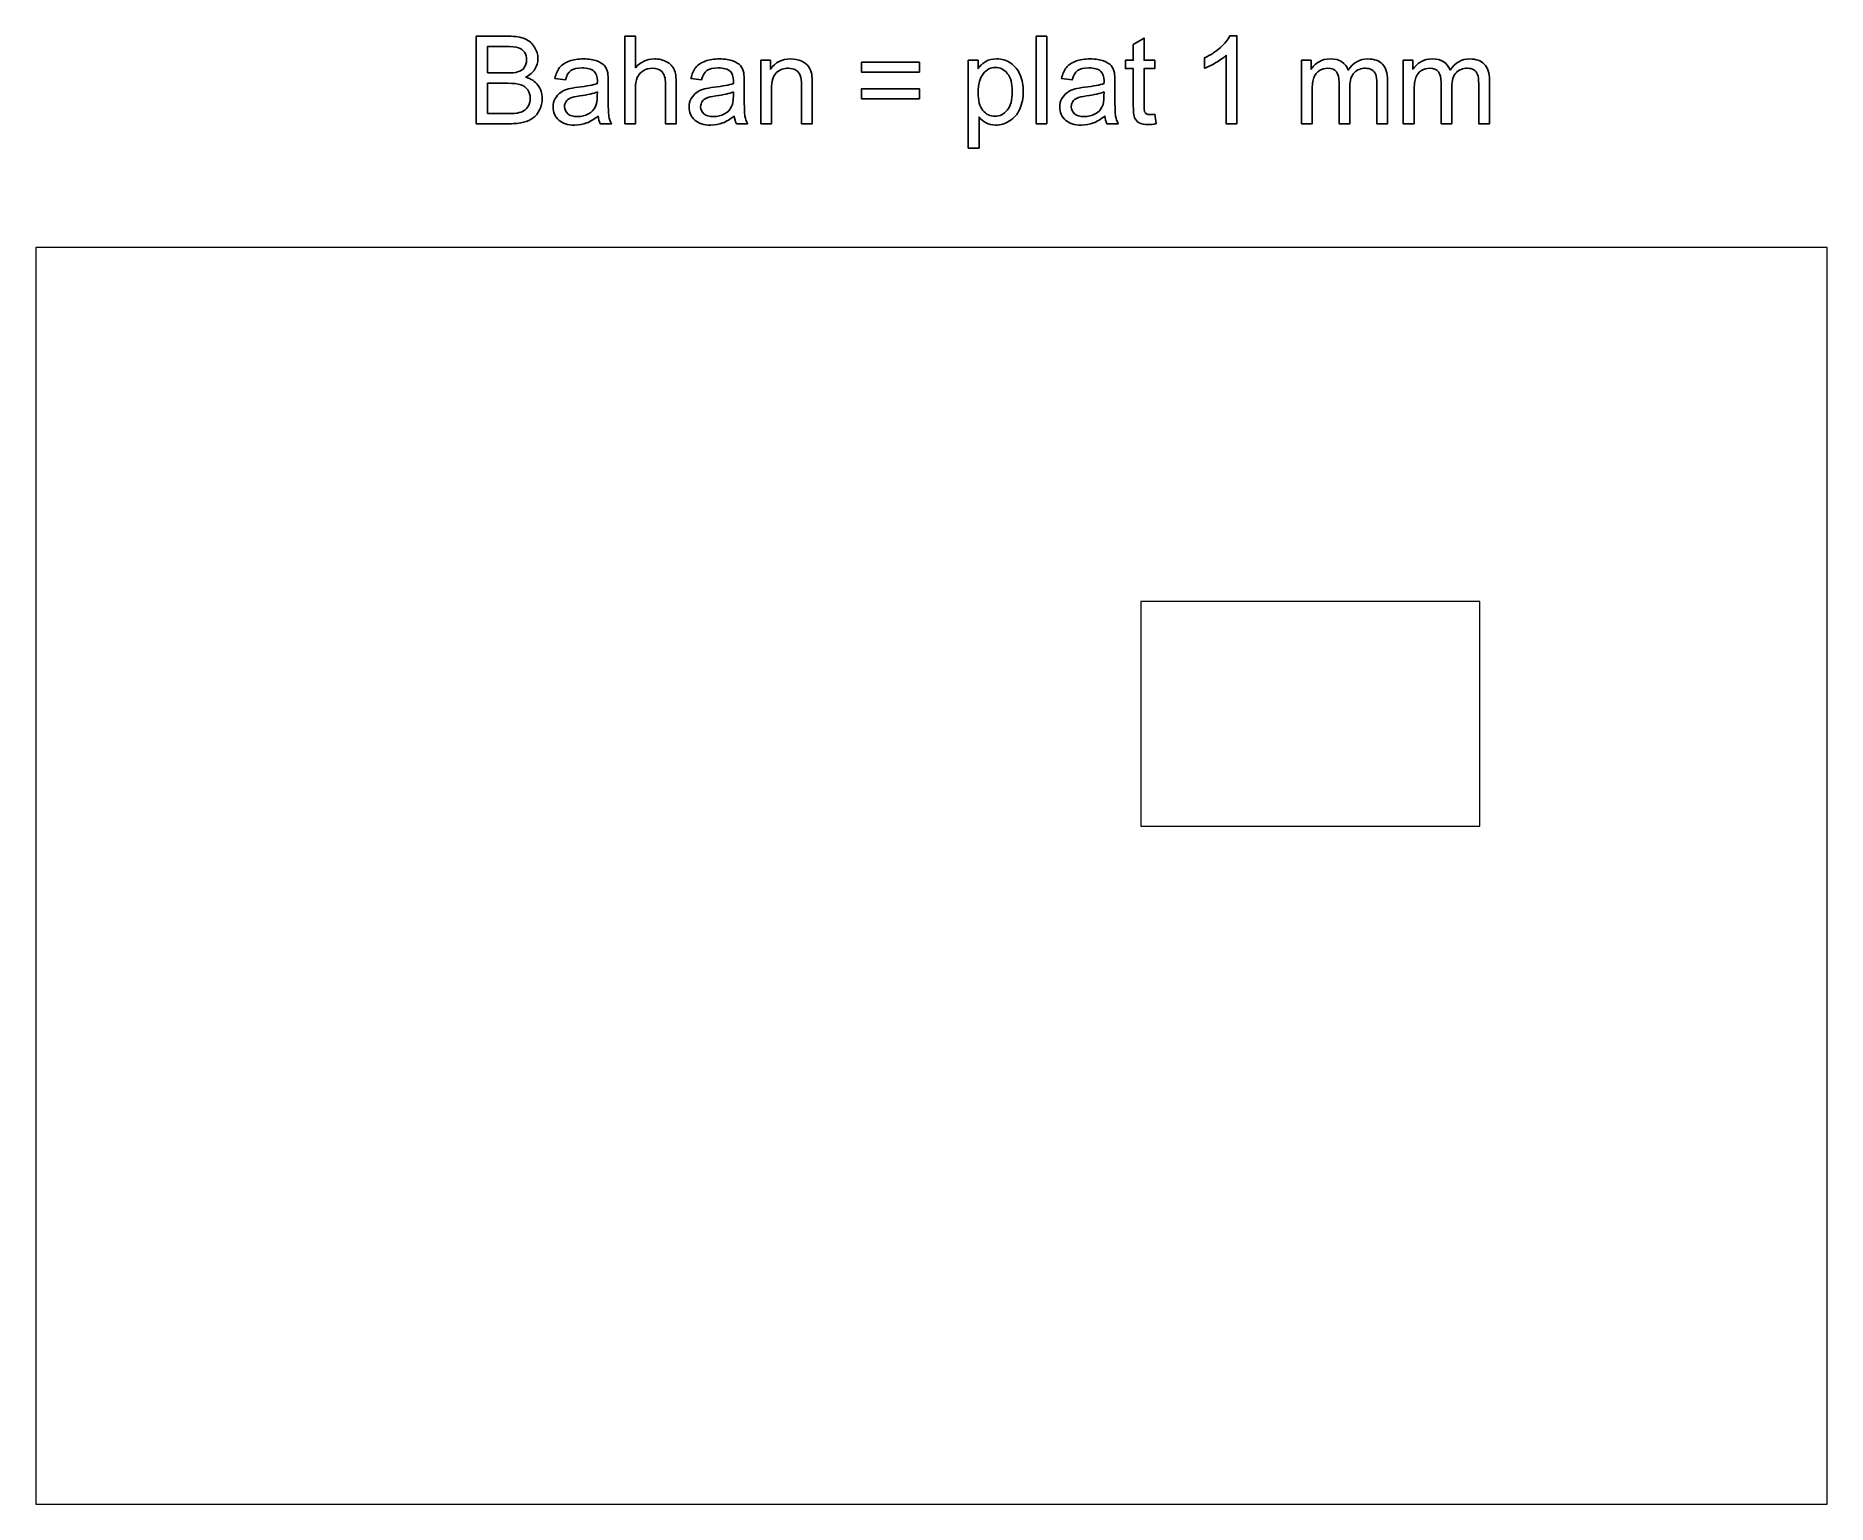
# Model space of a CAD drawing. Header units: millimetres. Extents: x -51 to 73, y -53 to 49.
import ezdxf

# ---------------------------------------------------------------- set-up
doc = ezdxf.new("R2010")
doc.units = ezdxf.units.MM
doc.header["$MEASUREMENT"] = 0
doc.layers.add('Layer 1', color=7, linetype='Continuous')

msp = doc.modelspace()

# ---------------------------------------------------------------- linework, layer by layer
at = {"layer": 'Layer 1', "color": 250, "lineweight": 20}
for points in [[(-51.4026, -52.73), (72.5974, -52.73), (72.5974, 34.27), (-51.4026, 34.27), (-51.4026, -52.73)], [(25.0974, -5.787), (48.5514, -5.787), (48.5514, 9.77), (25.0974, 9.77), (25.0974, -5.787)]]:
    msp.add_lwpolyline(points, close=True, dxfattribs=at)
at = {"layer": 'Layer 1', "color": 250}
for points, knots in [([(-20.932, 42.8405), (-20.932, 42.8405), (-20.932, 48.9027), (-20.932, 48.9027), (-20.932, 48.9027), (-20.932, 48.9027), (-18.6573, 48.9027), (-18.6573, 48.9027), (-18.6573, 48.9027), (-18.1945, 48.9027), (-17.8233, 48.842), (-17.5425, 48.7192), (-17.5425, 48.7192), (-17.2631, 48.5964), (-17.0444, 48.4074), (-16.8864, 48.1519), (-16.8864, 48.1519), (-16.7269, 47.8979), (-16.6479, 47.6312), (-16.6479, 47.3518), (-16.6479, 47.3518), (-16.6479, 47.0936), (-16.7184, 46.8495), (-16.8581, 46.6209), (-16.8581, 46.6209), (-16.9978, 46.3923), (-17.2095, 46.2074), (-17.4931, 46.0663), (-17.4931, 46.0663), (-17.1262, 45.9591), (-16.844, 45.7756), (-16.6479, 45.516), (-16.6479, 45.516), (-16.4503, 45.2577), (-16.3515, 44.9515), (-16.3515, 44.5988), (-16.3515, 44.5988), (-16.3515, 44.3137), (-16.4122, 44.0498), (-16.5322, 43.8057), (-16.5322, 43.8057), (-16.6521, 43.5616), (-16.8003, 43.3739), (-16.9767, 43.2413), (-16.9767, 43.2413), (-17.1531, 43.11), (-17.3746, 43.0098), (-17.6399, 42.9421), (-17.6399, 42.9421), (-17.9066, 42.8744), (-18.2326, 42.8405), (-18.6192, 42.8405), (-18.6192, 42.8405), (-18.6192, 42.8405), (-20.932, 42.8405), (-20.932, 42.8405)], [0, 0, 0, 0, 0.06666667, 0.06666667, 0.06666667, 0.06666667, 0.13333333, 0.13333333, 0.13333333, 0.13333333, 0.2, 0.2, 0.2, 0.2, 0.26666667, 0.26666667, 0.26666667, 0.26666667, 0.33333333, 0.33333333, 0.33333333, 0.33333333, 0.4, 0.4, 0.4, 0.4, 0.46666667, 0.46666667, 0.46666667, 0.46666667, 0.53333333, 0.53333333, 0.53333333, 0.53333333, 0.6, 0.6, 0.6, 0.6, 0.66666667, 0.66666667, 0.66666667, 0.66666667, 0.73333333, 0.73333333, 0.73333333, 0.73333333, 0.8, 0.8, 0.8, 0.8, 0.86666667, 0.86666667, 0.86666667, 0.86666667, 1, 1, 1, 1]), ([(-10.6351, 42.8405), (-10.6351, 42.8405), (-10.6351, 48.9027), (-10.6351, 48.9027), (-10.6351, 48.9027), (-10.6351, 48.9027), (-9.89, 48.9027), (-9.89, 48.9027), (-9.89, 48.9027), (-9.89, 48.9027), (-9.89, 46.7211), (-9.89, 46.7211), (-9.89, 46.7211), (-9.5443, 47.1261), (-9.1083, 47.3279), (-8.5805, 47.3279), (-8.5805, 47.3279), (-8.2574, 47.3279), (-7.9766, 47.2644), (-7.7367, 47.1359), (-7.7367, 47.1359), (-7.4982, 47.0075), (-7.3274, 46.8311), (-7.2244, 46.6054), (-7.2244, 46.6054), (-7.1214, 46.3796), (-7.0706, 46.0508), (-7.0706, 45.6218), (-7.0706, 45.6218), (-7.0706, 45.6218), (-7.0706, 42.8405), (-7.0706, 42.8405), (-7.0706, 42.8405), (-7.0706, 42.8405), (-7.8157, 42.8405), (-7.8157, 42.8405), (-7.8157, 42.8405), (-7.8157, 42.8405), (-7.8157, 45.619), (-7.8157, 45.619), (-7.8157, 45.619), (-7.8157, 45.9901), (-7.8961, 46.261), (-8.0556, 46.4304), (-8.0556, 46.4304), (-8.2164, 46.5997), (-8.4422, 46.6844), (-8.7357, 46.6844), (-8.7357, 46.6844), (-8.9545, 46.6844), (-9.1605, 46.6279), (-9.3538, 46.5136), (-9.3538, 46.5136), (-9.5471, 46.3993), (-9.684, 46.2441), (-9.7673, 46.048), (-9.7673, 46.048), (-9.8491, 45.8532), (-9.89, 45.5837), (-9.89, 45.2394), (-9.89, 45.2394), (-9.89, 45.2394), (-9.89, 42.8405), (-9.89, 42.8405), (-9.89, 42.8405), (-9.89, 42.8405), (-10.6351, 42.8405), (-10.6351, 42.8405)], [0, 0, 0, 0, 0.05555556, 0.05555556, 0.05555556, 0.05555556, 0.11111111, 0.11111111, 0.11111111, 0.11111111, 0.16666667, 0.16666667, 0.16666667, 0.16666667, 0.22222222, 0.22222222, 0.22222222, 0.22222222, 0.27777778, 0.27777778, 0.27777778, 0.27777778, 0.33333333, 0.33333333, 0.33333333, 0.33333333, 0.38888889, 0.38888889, 0.38888889, 0.38888889, 0.44444444, 0.44444444, 0.44444444, 0.44444444, 0.5, 0.5, 0.5, 0.5, 0.55555556, 0.55555556, 0.55555556, 0.55555556, 0.61111111, 0.61111111, 0.61111111, 0.61111111, 0.66666667, 0.66666667, 0.66666667, 0.66666667, 0.72222222, 0.72222222, 0.72222222, 0.72222222, 0.77777778, 0.77777778, 0.77777778, 0.77777778, 0.83333333, 0.83333333, 0.83333333, 0.83333333, 0.88888889, 0.88888889, 0.88888889, 0.88888889, 1, 1, 1, 1]), ([(17.8328, 42.8405), (17.8328, 42.8405), (17.8328, 48.9027), (17.8328, 48.9027), (17.8328, 48.9027), (17.8328, 48.9027), (18.5778, 48.9027), (18.5778, 48.9027), (18.5778, 48.9027), (18.5778, 48.9027), (18.5778, 42.8405), (18.5778, 42.8405), (18.5778, 42.8405), (18.5778, 42.8405), (17.8328, 42.8405), (17.8328, 42.8405)], [0, 0, 0, 0, 0.2, 0.2, 0.2, 0.2, 0.4, 0.4, 0.4, 0.4, 0.6, 0.6, 0.6, 0.6, 1, 1, 1, 1]), ([(26.0567, 43.5051), (26.0567, 43.5051), (26.1583, 42.8476), (26.1583, 42.8476), (26.1583, 42.8476), (25.9495, 42.8038), (25.7618, 42.7812), (25.5981, 42.7812), (25.5981, 42.7812), (25.3286, 42.7812), (25.1198, 42.8236), (24.9702, 42.9096), (24.9702, 42.9096), (24.822, 42.9957), (24.7176, 43.1072), (24.6569, 43.2469), (24.6569, 43.2469), (24.5962, 43.3866), (24.5666, 43.6801), (24.5666, 44.1274), (24.5666, 44.1274), (24.5666, 44.1274), (24.5666, 46.659), (24.5666, 46.659), (24.5666, 46.659), (24.5666, 46.659), (24.0163, 46.659), (24.0163, 46.659), (24.0163, 46.659), (24.0163, 46.659), (24.0163, 47.2347), (24.0163, 47.2347), (24.0163, 47.2347), (24.0163, 47.2347), (24.5666, 47.2347), (24.5666, 47.2347), (24.5666, 47.2347), (24.5666, 47.2347), (24.5666, 48.3213), (24.5666, 48.3213), (24.5666, 48.3213), (24.5666, 48.3213), (25.3117, 48.7686), (25.3117, 48.7686), (25.3117, 48.7686), (25.3117, 48.7686), (25.3117, 47.2347), (25.3117, 47.2347), (25.3117, 47.2347), (25.3117, 47.2347), (26.0567, 47.2347), (26.0567, 47.2347), (26.0567, 47.2347), (26.0567, 47.2347), (26.0567, 46.659), (26.0567, 46.659), (26.0567, 46.659), (26.0567, 46.659), (25.3117, 46.659), (25.3117, 46.659), (25.3117, 46.659), (25.3117, 46.659), (25.3117, 44.0851), (25.3117, 44.0851), (25.3117, 44.0851), (25.3117, 43.872), (25.3244, 43.7351), (25.3512, 43.6745), (25.3512, 43.6745), (25.3766, 43.6138), (25.4189, 43.5658), (25.4782, 43.5291), (25.4782, 43.5291), (25.5375, 43.4938), (25.6221, 43.4755), (25.7322, 43.4755), (25.7322, 43.4755), (25.814, 43.4755), (25.9227, 43.4854), (26.0567, 43.5051)], [0, 0, 0, 0, 0.04761905, 0.04761905, 0.04761905, 0.04761905, 0.0952381, 0.0952381, 0.0952381, 0.0952381, 0.14285714, 0.14285714, 0.14285714, 0.14285714, 0.19047619, 0.19047619, 0.19047619, 0.19047619, 0.23809524, 0.23809524, 0.23809524, 0.23809524, 0.28571429, 0.28571429, 0.28571429, 0.28571429, 0.33333333, 0.33333333, 0.33333333, 0.33333333, 0.38095238, 0.38095238, 0.38095238, 0.38095238, 0.42857143, 0.42857143, 0.42857143, 0.42857143, 0.47619048, 0.47619048, 0.47619048, 0.47619048, 0.52380952, 0.52380952, 0.52380952, 0.52380952, 0.57142857, 0.57142857, 0.57142857, 0.57142857, 0.61904762, 0.61904762, 0.61904762, 0.61904762, 0.66666667, 0.66666667, 0.66666667, 0.66666667, 0.71428571, 0.71428571, 0.71428571, 0.71428571, 0.76190476, 0.76190476, 0.76190476, 0.76190476, 0.80952381, 0.80952381, 0.80952381, 0.80952381, 0.85714286, 0.85714286, 0.85714286, 0.85714286, 0.9047619, 0.9047619, 0.9047619, 0.9047619, 1, 1, 1, 1]), ([(31.735, 42.8405), (31.735, 42.8405), (30.9899, 42.8405), (30.9899, 42.8405), (30.9899, 42.8405), (30.9899, 42.8405), (30.9899, 47.5847), (30.9899, 47.5847), (30.9899, 47.5847), (30.8107, 47.4125), (30.5751, 47.2418), (30.2844, 47.071), (30.2844, 47.071), (29.9937, 46.9003), (29.7312, 46.7719), (29.4998, 46.6872), (29.4998, 46.6872), (29.4998, 46.6872), (29.4998, 47.4069), (29.4998, 47.4069), (29.4998, 47.4069), (29.9161, 47.6016), (30.2802, 47.8387), (30.592, 48.1181), (30.592, 48.1181), (30.9039, 48.3961), (31.1254, 48.6656), (31.2552, 48.9281), (31.2552, 48.9281), (31.2552, 48.9281), (31.735, 48.9281), (31.735, 48.9281), (31.735, 48.9281), (31.735, 48.9281), (31.735, 42.8405), (31.735, 42.8405)], [0, 0, 0, 0, 0.1, 0.1, 0.1, 0.1, 0.2, 0.2, 0.2, 0.2, 0.3, 0.3, 0.3, 0.3, 0.4, 0.4, 0.4, 0.4, 0.5, 0.5, 0.5, 0.5, 0.6, 0.6, 0.6, 0.6, 0.7, 0.7, 0.7, 0.7, 0.8, 0.8, 0.8, 0.8, 1, 1, 1, 1]), ([(-20.1277, 46.3542), (-20.1277, 46.3542), (-18.8168, 46.3542), (-18.8168, 46.3542), (-18.8168, 46.3542), (-18.4612, 46.3542), (-18.2058, 46.3782), (-18.0519, 46.4247), (-18.0519, 46.4247), (-17.8473, 46.4854), (-17.6935, 46.587), (-17.5905, 46.7281), (-17.5905, 46.7281), (-17.4875, 46.8692), (-17.4353, 47.0456), (-17.4353, 47.2587), (-17.4353, 47.2587), (-17.4353, 47.4605), (-17.4833, 47.6383), (-17.5806, 47.7907), (-17.5806, 47.7907), (-17.6766, 47.9445), (-17.8149, 48.0503), (-17.9941, 48.1068), (-17.9941, 48.1068), (-18.1733, 48.1632), (-18.4809, 48.1915), (-18.9155, 48.1915), (-18.9155, 48.1915), (-18.9155, 48.1915), (-20.1277, 48.1915), (-20.1277, 48.1915), (-20.1277, 48.1915), (-20.1277, 48.1915), (-20.1277, 46.3542), (-20.1277, 46.3542)], [0, 0, 0, 0, 0.1, 0.1, 0.1, 0.1, 0.2, 0.2, 0.2, 0.2, 0.3, 0.3, 0.3, 0.3, 0.4, 0.4, 0.4, 0.4, 0.5, 0.5, 0.5, 0.5, 0.6, 0.6, 0.6, 0.6, 0.7, 0.7, 0.7, 0.7, 0.8, 0.8, 0.8, 0.8, 1, 1, 1, 1]), ([(-12.4738, 43.3908), (-12.7504, 43.1552), (-13.0171, 42.9901), (-13.2725, 42.8927), (-13.2725, 42.8927), (-13.5279, 42.7953), (-13.8016, 42.7474), (-14.0952, 42.7474), (-14.0952, 42.7474), (-14.5778, 42.7474), (-14.9489, 42.8645), (-15.2085, 43.1001), (-15.2085, 43.1001), (-15.4682, 43.3344), (-15.598, 43.635), (-15.598, 44.0004), (-15.598, 44.0004), (-15.598, 44.2149), (-15.5486, 44.4111), (-15.4512, 44.5889), (-15.4512, 44.5889), (-15.3525, 44.7667), (-15.2241, 44.9078), (-15.066, 45.015), (-15.066, 45.015), (-14.9066, 45.1223), (-14.7288, 45.2041), (-14.5298, 45.2592), (-14.5298, 45.2592), (-14.383, 45.2973), (-14.1615, 45.3339), (-13.8666, 45.3706), (-13.8666, 45.3706), (-13.2654, 45.4412), (-12.8209, 45.5273), (-12.5373, 45.626), (-12.5373, 45.626), (-12.5345, 45.7276), (-12.5331, 45.7926), (-12.5331, 45.8194), (-12.5331, 45.8194), (-12.5331, 46.1213), (-12.6036, 46.3344), (-12.7447, 46.4586), (-12.7447, 46.4586), (-12.9352, 46.6265), (-13.2189, 46.7098), (-13.5942, 46.7098), (-13.5942, 46.7098), (-13.9456, 46.7098), (-14.2052, 46.6477), (-14.3717, 46.5249), (-14.3717, 46.5249), (-14.5397, 46.4022), (-14.6624, 46.1848), (-14.7429, 45.8716), (-14.7429, 45.8716), (-14.7429, 45.8716), (-15.471, 45.9732), (-15.471, 45.9732), (-15.471, 45.9732), (-15.4047, 46.285), (-15.296, 46.5376), (-15.1436, 46.7295), (-15.1436, 46.7295), (-14.9912, 46.9214), (-14.7711, 47.0682), (-14.4832, 47.1726), (-14.4832, 47.1726), (-14.1968, 47.2756), (-13.8623, 47.3279), (-13.4841, 47.3279), (-13.4841, 47.3279), (-13.1088, 47.3279), (-12.8026, 47.2841), (-12.5669, 47.1952), (-12.5669, 47.1952), (-12.3327, 47.1063), (-12.1591, 46.9962), (-12.049, 46.8622), (-12.049, 46.8622), (-11.939, 46.7281), (-11.8614, 46.5588), (-11.8162, 46.3542), (-11.8162, 46.3542), (-11.7922, 46.2272), (-11.7795, 45.9986), (-11.7795, 45.6698), (-11.7795, 45.6698), (-11.7795, 45.6698), (-11.7795, 44.682), (-11.7795, 44.682), (-11.7795, 44.682), (-11.7795, 43.992), (-11.764, 43.5559), (-11.733, 43.3711), (-11.733, 43.3711), (-11.7033, 43.1862), (-11.6412, 43.0098), (-11.5509, 42.8405), (-11.5509, 42.8405), (-11.5509, 42.8405), (-12.3299, 42.8405), (-12.3299, 42.8405), (-12.3299, 42.8405), (-12.4046, 42.9971), (-12.4526, 43.1806), (-12.4738, 43.3908)], [0, 0, 0, 0, 0.03571429, 0.03571429, 0.03571429, 0.03571429, 0.07142857, 0.07142857, 0.07142857, 0.07142857, 0.10714286, 0.10714286, 0.10714286, 0.10714286, 0.14285714, 0.14285714, 0.14285714, 0.14285714, 0.17857143, 0.17857143, 0.17857143, 0.17857143, 0.21428571, 0.21428571, 0.21428571, 0.21428571, 0.25, 0.25, 0.25, 0.25, 0.28571429, 0.28571429, 0.28571429, 0.28571429, 0.32142857, 0.32142857, 0.32142857, 0.32142857, 0.35714286, 0.35714286, 0.35714286, 0.35714286, 0.39285714, 0.39285714, 0.39285714, 0.39285714, 0.42857143, 0.42857143, 0.42857143, 0.42857143, 0.46428571, 0.46428571, 0.46428571, 0.46428571, 0.5, 0.5, 0.5, 0.5, 0.53571429, 0.53571429, 0.53571429, 0.53571429, 0.57142857, 0.57142857, 0.57142857, 0.57142857, 0.60714286, 0.60714286, 0.60714286, 0.60714286, 0.64285714, 0.64285714, 0.64285714, 0.64285714, 0.67857143, 0.67857143, 0.67857143, 0.67857143, 0.71428571, 0.71428571, 0.71428571, 0.71428571, 0.75, 0.75, 0.75, 0.75, 0.78571429, 0.78571429, 0.78571429, 0.78571429, 0.82142857, 0.82142857, 0.82142857, 0.82142857, 0.85714286, 0.85714286, 0.85714286, 0.85714286, 0.89285714, 0.89285714, 0.89285714, 0.89285714, 0.92857143, 0.92857143, 0.92857143, 0.92857143, 1, 1, 1, 1]), ([(-3.056, 43.3908), (-3.3326, 43.1552), (-3.5993, 42.9901), (-3.8547, 42.8927), (-3.8547, 42.8927), (-4.1101, 42.7953), (-4.3838, 42.7474), (-4.6774, 42.7474), (-4.6774, 42.7474), (-5.16, 42.7474), (-5.5311, 42.8645), (-5.7907, 43.1001), (-5.7907, 43.1001), (-6.0504, 43.3344), (-6.1802, 43.635), (-6.1802, 44.0004), (-6.1802, 44.0004), (-6.1802, 44.2149), (-6.1308, 44.4111), (-6.0334, 44.5889), (-6.0334, 44.5889), (-5.9347, 44.7667), (-5.8063, 44.9078), (-5.6482, 45.015), (-5.6482, 45.015), (-5.4888, 45.1223), (-5.311, 45.2041), (-5.112, 45.2592), (-5.112, 45.2592), (-4.9652, 45.2973), (-4.7437, 45.3339), (-4.4488, 45.3706), (-4.4488, 45.3706), (-3.8476, 45.4412), (-3.4031, 45.5273), (-3.1195, 45.626), (-3.1195, 45.626), (-3.1167, 45.7276), (-3.1153, 45.7926), (-3.1153, 45.8194), (-3.1153, 45.8194), (-3.1153, 46.1213), (-3.1858, 46.3344), (-3.3269, 46.4586), (-3.3269, 46.4586), (-3.5174, 46.6265), (-3.8011, 46.7098), (-4.1764, 46.7098), (-4.1764, 46.7098), (-4.5278, 46.7098), (-4.7874, 46.6477), (-4.9539, 46.5249), (-4.9539, 46.5249), (-5.1219, 46.4022), (-5.2446, 46.1848), (-5.3251, 45.8716), (-5.3251, 45.8716), (-5.3251, 45.8716), (-6.0532, 45.9732), (-6.0532, 45.9732), (-6.0532, 45.9732), (-5.9869, 46.285), (-5.8782, 46.5376), (-5.7258, 46.7295), (-5.7258, 46.7295), (-5.5734, 46.9214), (-5.3533, 47.0682), (-5.0654, 47.1726), (-5.0654, 47.1726), (-4.779, 47.2756), (-4.4445, 47.3279), (-4.0663, 47.3279), (-4.0663, 47.3279), (-3.691, 47.3279), (-3.3848, 47.2841), (-3.1491, 47.1952), (-3.1491, 47.1952), (-2.9149, 47.1063), (-2.7413, 46.9962), (-2.6312, 46.8622), (-2.6312, 46.8622), (-2.5212, 46.7281), (-2.4436, 46.5588), (-2.3984, 46.3542), (-2.3984, 46.3542), (-2.3744, 46.2272), (-2.3617, 45.9986), (-2.3617, 45.6698), (-2.3617, 45.6698), (-2.3617, 45.6698), (-2.3617, 44.682), (-2.3617, 44.682), (-2.3617, 44.682), (-2.3617, 43.992), (-2.3462, 43.5559), (-2.3152, 43.3711), (-2.3152, 43.3711), (-2.2855, 43.1862), (-2.2234, 43.0098), (-2.1331, 42.8405), (-2.1331, 42.8405), (-2.1331, 42.8405), (-2.9121, 42.8405), (-2.9121, 42.8405), (-2.9121, 42.8405), (-2.9868, 42.9971), (-3.0348, 43.1806), (-3.056, 43.3908)], [0, 0, 0, 0, 0.03571429, 0.03571429, 0.03571429, 0.03571429, 0.07142857, 0.07142857, 0.07142857, 0.07142857, 0.10714286, 0.10714286, 0.10714286, 0.10714286, 0.14285714, 0.14285714, 0.14285714, 0.14285714, 0.17857143, 0.17857143, 0.17857143, 0.17857143, 0.21428571, 0.21428571, 0.21428571, 0.21428571, 0.25, 0.25, 0.25, 0.25, 0.28571429, 0.28571429, 0.28571429, 0.28571429, 0.32142857, 0.32142857, 0.32142857, 0.32142857, 0.35714286, 0.35714286, 0.35714286, 0.35714286, 0.39285714, 0.39285714, 0.39285714, 0.39285714, 0.42857143, 0.42857143, 0.42857143, 0.42857143, 0.46428571, 0.46428571, 0.46428571, 0.46428571, 0.5, 0.5, 0.5, 0.5, 0.53571429, 0.53571429, 0.53571429, 0.53571429, 0.57142857, 0.57142857, 0.57142857, 0.57142857, 0.60714286, 0.60714286, 0.60714286, 0.60714286, 0.64285714, 0.64285714, 0.64285714, 0.64285714, 0.67857143, 0.67857143, 0.67857143, 0.67857143, 0.71428571, 0.71428571, 0.71428571, 0.71428571, 0.75, 0.75, 0.75, 0.75, 0.78571429, 0.78571429, 0.78571429, 0.78571429, 0.82142857, 0.82142857, 0.82142857, 0.82142857, 0.85714286, 0.85714286, 0.85714286, 0.85714286, 0.89285714, 0.89285714, 0.89285714, 0.89285714, 0.92857143, 0.92857143, 0.92857143, 0.92857143, 1, 1, 1, 1]), ([(-1.2173, 42.8405), (-1.2173, 42.8405), (-1.2173, 47.2347), (-1.2173, 47.2347), (-1.2173, 47.2347), (-1.2173, 47.2347), (-0.5484, 47.2347), (-0.5484, 47.2347), (-0.5484, 47.2347), (-0.5484, 47.2347), (-0.5484, 46.611), (-0.5484, 46.611), (-0.5484, 46.611), (-0.2267, 47.0894), (0.239, 47.3279), (0.8472, 47.3279), (0.8472, 47.3279), (1.1125, 47.3279), (1.3552, 47.2799), (1.5767, 47.1853), (1.5767, 47.1853), (1.7983, 47.0908), (1.9648, 46.9652), (2.0748, 46.8114), (2.0748, 46.8114), (2.1849, 46.6576), (2.2625, 46.4741), (2.3063, 46.2625), (2.3063, 46.2625), (2.3331, 46.1242), (2.3472, 45.8829), (2.3472, 45.5386), (2.3472, 45.5386), (2.3472, 45.5386), (2.3472, 42.8405), (2.3472, 42.8405), (2.3472, 42.8405), (2.3472, 42.8405), (1.6021, 42.8405), (1.6021, 42.8405), (1.6021, 42.8405), (1.6021, 42.8405), (1.6021, 45.5103), (1.6021, 45.5103), (1.6021, 45.5103), (1.6021, 45.8137), (1.5739, 46.0409), (1.516, 46.1905), (1.516, 46.1905), (1.4582, 46.3401), (1.3552, 46.46), (1.2084, 46.5503), (1.2084, 46.5503), (1.0617, 46.6392), (0.8881, 46.6844), (0.6905, 46.6844), (0.6905, 46.6844), (0.3744, 46.6844), (0.1021, 46.5842), (-0.1279, 46.3824), (-0.1279, 46.3824), (-0.3579, 46.182), (-0.4722, 45.7996), (-0.4722, 45.238), (-0.4722, 45.238), (-0.4722, 45.238), (-0.4722, 42.8405), (-0.4722, 42.8405), (-0.4722, 42.8405), (-0.4722, 42.8405), (-1.2173, 42.8405), (-1.2173, 42.8405)], [0, 0, 0, 0, 0.05263158, 0.05263158, 0.05263158, 0.05263158, 0.10526316, 0.10526316, 0.10526316, 0.10526316, 0.15789474, 0.15789474, 0.15789474, 0.15789474, 0.21052632, 0.21052632, 0.21052632, 0.21052632, 0.26315789, 0.26315789, 0.26315789, 0.26315789, 0.31578947, 0.31578947, 0.31578947, 0.31578947, 0.36842105, 0.36842105, 0.36842105, 0.36842105, 0.42105263, 0.42105263, 0.42105263, 0.42105263, 0.47368421, 0.47368421, 0.47368421, 0.47368421, 0.52631579, 0.52631579, 0.52631579, 0.52631579, 0.57894737, 0.57894737, 0.57894737, 0.57894737, 0.63157895, 0.63157895, 0.63157895, 0.63157895, 0.68421053, 0.68421053, 0.68421053, 0.68421053, 0.73684211, 0.73684211, 0.73684211, 0.73684211, 0.78947368, 0.78947368, 0.78947368, 0.78947368, 0.84210526, 0.84210526, 0.84210526, 0.84210526, 0.89473684, 0.89473684, 0.89473684, 0.89473684, 1, 1, 1, 1]), ([(13.1408, 41.1556), (13.1408, 41.1556), (13.1408, 47.2347), (13.1408, 47.2347), (13.1408, 47.2347), (13.1408, 47.2347), (13.8181, 47.2347), (13.8181, 47.2347), (13.8181, 47.2347), (13.8181, 47.2347), (13.8181, 46.6576), (13.8181, 46.6576), (13.8181, 46.6576), (13.9776, 46.8805), (14.1582, 47.0484), (14.36, 47.1599), (14.36, 47.1599), (14.5604, 47.2714), (14.8045, 47.3279), (15.091, 47.3279), (15.091, 47.3279), (15.4663, 47.3279), (15.7965, 47.2319), (16.083, 47.0386), (16.083, 47.0386), (16.3694, 46.8467), (16.5853, 46.5743), (16.7321, 46.2244), (16.7321, 46.2244), (16.8774, 45.873), (16.9508, 45.4892), (16.9508, 45.0701), (16.9508, 45.0701), (16.9508, 44.6227), (16.8704, 44.2192), (16.7095, 43.8593), (16.7095, 43.8593), (16.5486, 43.5009), (16.3144, 43.2257), (16.0068, 43.0338), (16.0068, 43.0338), (15.7006, 42.8433), (15.3774, 42.7474), (15.0388, 42.7474), (15.0388, 42.7474), (14.7904, 42.7474), (14.5674, 42.7996), (14.3713, 42.904), (14.3713, 42.904), (14.1737, 43.0084), (14.0129, 43.1397), (13.8859, 43.2991), (13.8859, 43.2991), (13.8859, 43.2991), (13.8859, 41.1556), (13.8859, 41.1556), (13.8859, 41.1556), (13.8859, 41.1556), (13.1408, 41.1556), (13.1408, 41.1556)], [0, 0, 0, 0, 0.0625, 0.0625, 0.0625, 0.0625, 0.125, 0.125, 0.125, 0.125, 0.1875, 0.1875, 0.1875, 0.1875, 0.25, 0.25, 0.25, 0.25, 0.3125, 0.3125, 0.3125, 0.3125, 0.375, 0.375, 0.375, 0.375, 0.4375, 0.4375, 0.4375, 0.4375, 0.5, 0.5, 0.5, 0.5, 0.5625, 0.5625, 0.5625, 0.5625, 0.625, 0.625, 0.625, 0.625, 0.6875, 0.6875, 0.6875, 0.6875, 0.75, 0.75, 0.75, 0.75, 0.8125, 0.8125, 0.8125, 0.8125, 0.875, 0.875, 0.875, 0.875, 1, 1, 1, 1]), ([(22.6009, 43.3908), (22.3243, 43.1552), (22.0576, 42.9901), (21.8022, 42.8927), (21.8022, 42.8927), (21.5468, 42.7953), (21.2731, 42.7474), (20.9795, 42.7474), (20.9795, 42.7474), (20.4969, 42.7474), (20.1258, 42.8645), (19.8662, 43.1001), (19.8662, 43.1001), (19.6065, 43.3344), (19.4767, 43.635), (19.4767, 44.0004), (19.4767, 44.0004), (19.4767, 44.2149), (19.5261, 44.4111), (19.6235, 44.5889), (19.6235, 44.5889), (19.7222, 44.7667), (19.8506, 44.9078), (20.0087, 45.015), (20.0087, 45.015), (20.1681, 45.1223), (20.3459, 45.2041), (20.5449, 45.2592), (20.5449, 45.2592), (20.6917, 45.2973), (20.9132, 45.3339), (21.2081, 45.3706), (21.2081, 45.3706), (21.8093, 45.4412), (22.2538, 45.5273), (22.5374, 45.626), (22.5374, 45.626), (22.5402, 45.7276), (22.5416, 45.7926), (22.5416, 45.8194), (22.5416, 45.8194), (22.5416, 46.1213), (22.4711, 46.3344), (22.33, 46.4586), (22.33, 46.4586), (22.1395, 46.6265), (21.8558, 46.7098), (21.4805, 46.7098), (21.4805, 46.7098), (21.1291, 46.7098), (20.8695, 46.6477), (20.703, 46.5249), (20.703, 46.5249), (20.535, 46.4022), (20.4123, 46.1848), (20.3318, 45.8716), (20.3318, 45.8716), (20.3318, 45.8716), (19.6037, 45.9732), (19.6037, 45.9732), (19.6037, 45.9732), (19.67, 46.285), (19.7787, 46.5376), (19.9311, 46.7295), (19.9311, 46.7295), (20.0835, 46.9214), (20.3036, 47.0682), (20.5915, 47.1726), (20.5915, 47.1726), (20.8779, 47.2756), (21.2124, 47.3279), (21.5906, 47.3279), (21.5906, 47.3279), (21.9659, 47.3279), (22.2721, 47.2841), (22.5078, 47.1952), (22.5078, 47.1952), (22.742, 47.1063), (22.9156, 46.9962), (23.0257, 46.8622), (23.0257, 46.8622), (23.1357, 46.7281), (23.2133, 46.5588), (23.2585, 46.3542), (23.2585, 46.3542), (23.2825, 46.2272), (23.2952, 45.9986), (23.2952, 45.6698), (23.2952, 45.6698), (23.2952, 45.6698), (23.2952, 44.682), (23.2952, 44.682), (23.2952, 44.682), (23.2952, 43.992), (23.3107, 43.5559), (23.3417, 43.3711), (23.3417, 43.3711), (23.3714, 43.1862), (23.4335, 43.0098), (23.5238, 42.8405), (23.5238, 42.8405), (23.5238, 42.8405), (22.7448, 42.8405), (22.7448, 42.8405), (22.7448, 42.8405), (22.6701, 42.9971), (22.6221, 43.1806), (22.6009, 43.3908)], [0, 0, 0, 0, 0.03571429, 0.03571429, 0.03571429, 0.03571429, 0.07142857, 0.07142857, 0.07142857, 0.07142857, 0.10714286, 0.10714286, 0.10714286, 0.10714286, 0.14285714, 0.14285714, 0.14285714, 0.14285714, 0.17857143, 0.17857143, 0.17857143, 0.17857143, 0.21428571, 0.21428571, 0.21428571, 0.21428571, 0.25, 0.25, 0.25, 0.25, 0.28571429, 0.28571429, 0.28571429, 0.28571429, 0.32142857, 0.32142857, 0.32142857, 0.32142857, 0.35714286, 0.35714286, 0.35714286, 0.35714286, 0.39285714, 0.39285714, 0.39285714, 0.39285714, 0.42857143, 0.42857143, 0.42857143, 0.42857143, 0.46428571, 0.46428571, 0.46428571, 0.46428571, 0.5, 0.5, 0.5, 0.5, 0.53571429, 0.53571429, 0.53571429, 0.53571429, 0.57142857, 0.57142857, 0.57142857, 0.57142857, 0.60714286, 0.60714286, 0.60714286, 0.60714286, 0.64285714, 0.64285714, 0.64285714, 0.64285714, 0.67857143, 0.67857143, 0.67857143, 0.67857143, 0.71428571, 0.71428571, 0.71428571, 0.71428571, 0.75, 0.75, 0.75, 0.75, 0.78571429, 0.78571429, 0.78571429, 0.78571429, 0.82142857, 0.82142857, 0.82142857, 0.82142857, 0.85714286, 0.85714286, 0.85714286, 0.85714286, 0.89285714, 0.89285714, 0.89285714, 0.89285714, 0.92857143, 0.92857143, 0.92857143, 0.92857143, 1, 1, 1, 1]), ([(36.2054, 42.8405), (36.2054, 42.8405), (36.2054, 47.2347), (36.2054, 47.2347), (36.2054, 47.2347), (36.2054, 47.2347), (36.8743, 47.2347), (36.8743, 47.2347), (36.8743, 47.2347), (36.8743, 47.2347), (36.8743, 46.6138), (36.8743, 46.6138), (36.8743, 46.6138), (37.0111, 46.8283), (37.1946, 47.0019), (37.4232, 47.1317), (37.4232, 47.1317), (37.6518, 47.2629), (37.9114, 47.3279), (38.2035, 47.3279), (38.2035, 47.3279), (38.5281, 47.3279), (38.7948, 47.2601), (39.0022, 47.1261), (39.0022, 47.1261), (39.2097, 46.9906), (39.3564, 46.8029), (39.4411, 46.5602), (39.4411, 46.5602), (39.791, 47.0724), (40.244, 47.3279), (40.8028, 47.3279), (40.8028, 47.3279), (41.2403, 47.3279), (41.5775, 47.2079), (41.8118, 46.9666), (41.8118, 46.9666), (42.0474, 46.7253), (42.166, 46.3542), (42.166, 45.8532), (42.166, 45.8532), (42.166, 45.8532), (42.166, 42.8405), (42.166, 42.8405), (42.166, 42.8405), (42.166, 42.8405), (41.4209, 42.8405), (41.4209, 42.8405), (41.4209, 42.8405), (41.4209, 42.8405), (41.4209, 45.6063), (41.4209, 45.6063), (41.4209, 45.6063), (41.4209, 45.9026), (41.3955, 46.1171), (41.3475, 46.2483), (41.3475, 46.2483), (41.2995, 46.3796), (41.212, 46.484), (41.0836, 46.5644), (41.0836, 46.5644), (40.9566, 46.6449), (40.8071, 46.6844), (40.6363, 46.6844), (40.6363, 46.6844), (40.3259, 46.6844), (40.069, 46.5814), (39.8644, 46.3768), (39.8644, 46.3768), (39.6598, 46.1707), (39.5582, 45.8419), (39.5582, 45.3904), (39.5582, 45.3904), (39.5582, 45.3904), (39.5582, 42.8405), (39.5582, 42.8405), (39.5582, 42.8405), (39.5582, 42.8405), (38.8131, 42.8405), (38.8131, 42.8405), (38.8131, 42.8405), (38.8131, 42.8405), (38.8131, 45.6924), (38.8131, 45.6924), (38.8131, 45.6924), (38.8131, 46.0226), (38.7525, 46.2709), (38.6311, 46.436), (38.6311, 46.436), (38.5098, 46.6011), (38.3108, 46.6844), (38.0356, 46.6844), (38.0356, 46.6844), (37.8268, 46.6844), (37.6335, 46.6293), (37.4557, 46.5193), (37.4557, 46.5193), (37.2779, 46.4092), (37.1494, 46.2483), (37.069, 46.0353), (37.069, 46.0353), (36.99, 45.8236), (36.9505, 45.5174), (36.9505, 45.118), (36.9505, 45.118), (36.9505, 45.118), (36.9505, 42.8405), (36.9505, 42.8405), (36.9505, 42.8405), (36.9505, 42.8405), (36.2054, 42.8405), (36.2054, 42.8405)], [0, 0, 0, 0, 0.03448276, 0.03448276, 0.03448276, 0.03448276, 0.06896552, 0.06896552, 0.06896552, 0.06896552, 0.10344828, 0.10344828, 0.10344828, 0.10344828, 0.13793103, 0.13793103, 0.13793103, 0.13793103, 0.17241379, 0.17241379, 0.17241379, 0.17241379, 0.20689655, 0.20689655, 0.20689655, 0.20689655, 0.24137931, 0.24137931, 0.24137931, 0.24137931, 0.27586207, 0.27586207, 0.27586207, 0.27586207, 0.31034483, 0.31034483, 0.31034483, 0.31034483, 0.34482759, 0.34482759, 0.34482759, 0.34482759, 0.37931034, 0.37931034, 0.37931034, 0.37931034, 0.4137931, 0.4137931, 0.4137931, 0.4137931, 0.44827586, 0.44827586, 0.44827586, 0.44827586, 0.48275862, 0.48275862, 0.48275862, 0.48275862, 0.51724138, 0.51724138, 0.51724138, 0.51724138, 0.55172414, 0.55172414, 0.55172414, 0.55172414, 0.5862069, 0.5862069, 0.5862069, 0.5862069, 0.62068966, 0.62068966, 0.62068966, 0.62068966, 0.65517241, 0.65517241, 0.65517241, 0.65517241, 0.68965517, 0.68965517, 0.68965517, 0.68965517, 0.72413793, 0.72413793, 0.72413793, 0.72413793, 0.75862069, 0.75862069, 0.75862069, 0.75862069, 0.79310345, 0.79310345, 0.79310345, 0.79310345, 0.82758621, 0.82758621, 0.82758621, 0.82758621, 0.86206897, 0.86206897, 0.86206897, 0.86206897, 0.89655172, 0.89655172, 0.89655172, 0.89655172, 0.93103448, 0.93103448, 0.93103448, 0.93103448, 1, 1, 1, 1]), ([(43.2582, 42.8405), (43.2582, 42.8405), (43.2582, 47.2347), (43.2582, 47.2347), (43.2582, 47.2347), (43.2582, 47.2347), (43.9271, 47.2347), (43.9271, 47.2347), (43.9271, 47.2347), (43.9271, 47.2347), (43.9271, 46.6138), (43.9271, 46.6138), (43.9271, 46.6138), (44.0639, 46.8283), (44.2474, 47.0019), (44.476, 47.1317), (44.476, 47.1317), (44.7046, 47.2629), (44.9642, 47.3279), (45.2563, 47.3279), (45.2563, 47.3279), (45.5809, 47.3279), (45.8476, 47.2601), (46.055, 47.1261), (46.055, 47.1261), (46.2625, 46.9906), (46.4092, 46.8029), (46.4939, 46.5602), (46.4939, 46.5602), (46.8438, 47.0724), (47.2968, 47.3279), (47.8556, 47.3279), (47.8556, 47.3279), (48.2931, 47.3279), (48.6303, 47.2079), (48.8646, 46.9666), (48.8646, 46.9666), (49.1002, 46.7253), (49.2188, 46.3542), (49.2188, 45.8532), (49.2188, 45.8532), (49.2188, 45.8532), (49.2188, 42.8405), (49.2188, 42.8405), (49.2188, 42.8405), (49.2188, 42.8405), (48.4737, 42.8405), (48.4737, 42.8405), (48.4737, 42.8405), (48.4737, 42.8405), (48.4737, 45.6063), (48.4737, 45.6063), (48.4737, 45.6063), (48.4737, 45.9026), (48.4483, 46.1171), (48.4003, 46.2483), (48.4003, 46.2483), (48.3523, 46.3796), (48.2648, 46.484), (48.1364, 46.5644), (48.1364, 46.5644), (48.0094, 46.6449), (47.8599, 46.6844), (47.6891, 46.6844), (47.6891, 46.6844), (47.3787, 46.6844), (47.1218, 46.5814), (46.9172, 46.3768), (46.9172, 46.3768), (46.7126, 46.1707), (46.611, 45.8419), (46.611, 45.3904), (46.611, 45.3904), (46.611, 45.3904), (46.611, 42.8405), (46.611, 42.8405), (46.611, 42.8405), (46.611, 42.8405), (45.8659, 42.8405), (45.8659, 42.8405), (45.8659, 42.8405), (45.8659, 42.8405), (45.8659, 45.6924), (45.8659, 45.6924), (45.8659, 45.6924), (45.8659, 46.0226), (45.8053, 46.2709), (45.6839, 46.436), (45.6839, 46.436), (45.5626, 46.6011), (45.3636, 46.6844), (45.0884, 46.6844), (45.0884, 46.6844), (44.8796, 46.6844), (44.6863, 46.6293), (44.5085, 46.5193), (44.5085, 46.5193), (44.3307, 46.4092), (44.2022, 46.2483), (44.1218, 46.0353), (44.1218, 46.0353), (44.0428, 45.8236), (44.0033, 45.5174), (44.0033, 45.118), (44.0033, 45.118), (44.0033, 45.118), (44.0033, 42.8405), (44.0033, 42.8405), (44.0033, 42.8405), (44.0033, 42.8405), (43.2582, 42.8405), (43.2582, 42.8405)], [0, 0, 0, 0, 0.03448276, 0.03448276, 0.03448276, 0.03448276, 0.06896552, 0.06896552, 0.06896552, 0.06896552, 0.10344828, 0.10344828, 0.10344828, 0.10344828, 0.13793103, 0.13793103, 0.13793103, 0.13793103, 0.17241379, 0.17241379, 0.17241379, 0.17241379, 0.20689655, 0.20689655, 0.20689655, 0.20689655, 0.24137931, 0.24137931, 0.24137931, 0.24137931, 0.27586207, 0.27586207, 0.27586207, 0.27586207, 0.31034483, 0.31034483, 0.31034483, 0.31034483, 0.34482759, 0.34482759, 0.34482759, 0.34482759, 0.37931034, 0.37931034, 0.37931034, 0.37931034, 0.4137931, 0.4137931, 0.4137931, 0.4137931, 0.44827586, 0.44827586, 0.44827586, 0.44827586, 0.48275862, 0.48275862, 0.48275862, 0.48275862, 0.51724138, 0.51724138, 0.51724138, 0.51724138, 0.55172414, 0.55172414, 0.55172414, 0.55172414, 0.5862069, 0.5862069, 0.5862069, 0.5862069, 0.62068966, 0.62068966, 0.62068966, 0.62068966, 0.65517241, 0.65517241, 0.65517241, 0.65517241, 0.68965517, 0.68965517, 0.68965517, 0.68965517, 0.72413793, 0.72413793, 0.72413793, 0.72413793, 0.75862069, 0.75862069, 0.75862069, 0.75862069, 0.79310345, 0.79310345, 0.79310345, 0.79310345, 0.82758621, 0.82758621, 0.82758621, 0.82758621, 0.86206897, 0.86206897, 0.86206897, 0.86206897, 0.89655172, 0.89655172, 0.89655172, 0.89655172, 0.93103448, 0.93103448, 0.93103448, 0.93103448, 1, 1, 1, 1]), ([(9.7555, 46.405), (9.7555, 46.405), (5.7592, 46.405), (5.7592, 46.405), (5.7592, 46.405), (5.7592, 46.405), (5.7592, 47.0993), (5.7592, 47.0993), (5.7592, 47.0993), (5.7592, 47.0993), (9.7555, 47.0993), (9.7555, 47.0993), (9.7555, 47.0993), (9.7555, 47.0993), (9.7555, 46.405), (9.7555, 46.405)], [0, 0, 0, 0, 0.2, 0.2, 0.2, 0.2, 0.4, 0.4, 0.4, 0.4, 0.6, 0.6, 0.6, 0.6, 1, 1, 1, 1]), ([(13.8181, 45.0108), (13.8181, 44.4478), (13.9324, 44.0315), (14.1596, 43.762), (14.1596, 43.762), (14.3882, 43.4924), (14.6648, 43.357), (14.9894, 43.357), (14.9894, 43.357), (15.3196, 43.357), (15.6018, 43.4967), (15.836, 43.7761), (15.836, 43.7761), (16.0717, 44.0555), (16.1888, 44.4873), (16.1888, 45.0729), (16.1888, 45.0729), (16.1888, 45.6317), (16.0745, 46.0494), (15.8445, 46.3274), (15.8445, 46.3274), (15.6145, 46.6054), (15.3407, 46.7436), (15.0218, 46.7436), (15.0218, 46.7436), (14.7057, 46.7436), (14.4263, 46.5955), (14.1836, 46.3006), (14.1836, 46.3006), (13.9395, 46.0042), (13.8181, 45.5752), (13.8181, 45.0108)], [0, 0, 0, 0, 0.11111111, 0.11111111, 0.11111111, 0.11111111, 0.22222222, 0.22222222, 0.22222222, 0.22222222, 0.33333333, 0.33333333, 0.33333333, 0.33333333, 0.44444444, 0.44444444, 0.44444444, 0.44444444, 0.55555556, 0.55555556, 0.55555556, 0.55555556, 0.66666667, 0.66666667, 0.66666667, 0.66666667, 0.77777778, 0.77777778, 0.77777778, 0.77777778, 1, 1, 1, 1]), ([(-20.1277, 43.5517), (-20.1277, 43.5517), (-18.6178, 43.5517), (-18.6178, 43.5517), (-18.6178, 43.5517), (-18.3582, 43.5517), (-18.1761, 43.5616), (-18.0703, 43.5813), (-18.0703, 43.5813), (-17.8868, 43.6138), (-17.7316, 43.6688), (-17.6074, 43.7464), (-17.6074, 43.7464), (-17.4833, 43.824), (-17.3817, 43.9369), (-17.3012, 44.0851), (-17.3012, 44.0851), (-17.2208, 44.2333), (-17.1813, 44.404), (-17.1813, 44.5973), (-17.1813, 44.5973), (-17.1813, 44.8245), (-17.2391, 45.0207), (-17.3563, 45.1886), (-17.3563, 45.1886), (-17.472, 45.3565), (-17.6328, 45.4736), (-17.8389, 45.5414), (-17.8389, 45.5414), (-18.0435, 45.6091), (-18.3398, 45.643), (-18.725, 45.643), (-18.725, 45.643), (-18.725, 45.643), (-20.1277, 45.643), (-20.1277, 45.643), (-20.1277, 45.643), (-20.1277, 45.643), (-20.1277, 43.5517), (-20.1277, 43.5517)], [0, 0, 0, 0, 0.09090909, 0.09090909, 0.09090909, 0.09090909, 0.18181818, 0.18181818, 0.18181818, 0.18181818, 0.27272727, 0.27272727, 0.27272727, 0.27272727, 0.36363636, 0.36363636, 0.36363636, 0.36363636, 0.45454545, 0.45454545, 0.45454545, 0.45454545, 0.54545455, 0.54545455, 0.54545455, 0.54545455, 0.63636364, 0.63636364, 0.63636364, 0.63636364, 0.72727273, 0.72727273, 0.72727273, 0.72727273, 0.81818182, 0.81818182, 0.81818182, 0.81818182, 1, 1, 1, 1]), ([(-12.5331, 45.0418), (-12.804, 44.9318), (-13.2104, 44.8386), (-13.7523, 44.7624), (-13.7523, 44.7624), (-14.0599, 44.7187), (-14.2772, 44.6693), (-14.4042, 44.6143), (-14.4042, 44.6143), (-14.5312, 44.5592), (-14.6286, 44.4788), (-14.6977, 44.3744), (-14.6977, 44.3744), (-14.7669, 44.2686), (-14.8021, 44.1514), (-14.8021, 44.0216), (-14.8021, 44.0216), (-14.8021, 43.8255), (-14.7273, 43.6604), (-14.5764, 43.5291), (-14.5764, 43.5291), (-14.4254, 43.3979), (-14.2052, 43.3316), (-13.9159, 43.3316), (-13.9159, 43.3316), (-13.6295, 43.3316), (-13.3741, 43.3937), (-13.1497, 43.5192), (-13.1497, 43.5192), (-12.9268, 43.6434), (-12.7617, 43.8142), (-12.6572, 44.0301), (-12.6572, 44.0301), (-12.5768, 44.198), (-12.5373, 44.4449), (-12.5373, 44.7709), (-12.5373, 44.7709), (-12.5373, 44.7709), (-12.5331, 45.0418), (-12.5331, 45.0418)], [0, 0, 0, 0, 0.09090909, 0.09090909, 0.09090909, 0.09090909, 0.18181818, 0.18181818, 0.18181818, 0.18181818, 0.27272727, 0.27272727, 0.27272727, 0.27272727, 0.36363636, 0.36363636, 0.36363636, 0.36363636, 0.45454545, 0.45454545, 0.45454545, 0.45454545, 0.54545455, 0.54545455, 0.54545455, 0.54545455, 0.63636364, 0.63636364, 0.63636364, 0.63636364, 0.72727273, 0.72727273, 0.72727273, 0.72727273, 0.81818182, 0.81818182, 0.81818182, 0.81818182, 1, 1, 1, 1]), ([(-3.1153, 45.0418), (-3.3862, 44.9318), (-3.7926, 44.8386), (-4.3345, 44.7624), (-4.3345, 44.7624), (-4.6421, 44.7187), (-4.8594, 44.6693), (-4.9864, 44.6143), (-4.9864, 44.6143), (-5.1134, 44.5592), (-5.2108, 44.4788), (-5.2799, 44.3744), (-5.2799, 44.3744), (-5.3491, 44.2686), (-5.3843, 44.1514), (-5.3843, 44.0216), (-5.3843, 44.0216), (-5.3843, 43.8255), (-5.3095, 43.6604), (-5.1586, 43.5291), (-5.1586, 43.5291), (-5.0076, 43.3979), (-4.7874, 43.3316), (-4.4981, 43.3316), (-4.4981, 43.3316), (-4.2117, 43.3316), (-3.9563, 43.3937), (-3.7319, 43.5192), (-3.7319, 43.5192), (-3.509, 43.6434), (-3.3439, 43.8142), (-3.2394, 44.0301), (-3.2394, 44.0301), (-3.159, 44.198), (-3.1195, 44.4449), (-3.1195, 44.7709), (-3.1195, 44.7709), (-3.1195, 44.7709), (-3.1153, 45.0418), (-3.1153, 45.0418)], [0, 0, 0, 0, 0.09090909, 0.09090909, 0.09090909, 0.09090909, 0.18181818, 0.18181818, 0.18181818, 0.18181818, 0.27272727, 0.27272727, 0.27272727, 0.27272727, 0.36363636, 0.36363636, 0.36363636, 0.36363636, 0.45454545, 0.45454545, 0.45454545, 0.45454545, 0.54545455, 0.54545455, 0.54545455, 0.54545455, 0.63636364, 0.63636364, 0.63636364, 0.63636364, 0.72727273, 0.72727273, 0.72727273, 0.72727273, 0.81818182, 0.81818182, 0.81818182, 0.81818182, 1, 1, 1, 1]), ([(9.7555, 44.5677), (9.7555, 44.5677), (5.7592, 44.5677), (5.7592, 44.5677), (5.7592, 44.5677), (5.7592, 44.5677), (5.7592, 45.262), (5.7592, 45.262), (5.7592, 45.262), (5.7592, 45.262), (9.7555, 45.262), (9.7555, 45.262), (9.7555, 45.262), (9.7555, 45.262), (9.7555, 44.5677), (9.7555, 44.5677)], [0, 0, 0, 0, 0.2, 0.2, 0.2, 0.2, 0.4, 0.4, 0.4, 0.4, 0.6, 0.6, 0.6, 0.6, 1, 1, 1, 1]), ([(22.5416, 45.0418), (22.2707, 44.9318), (21.8643, 44.8386), (21.3224, 44.7624), (21.3224, 44.7624), (21.0148, 44.7187), (20.7975, 44.6693), (20.6705, 44.6143), (20.6705, 44.6143), (20.5435, 44.5592), (20.4461, 44.4788), (20.377, 44.3744), (20.377, 44.3744), (20.3078, 44.2686), (20.2726, 44.1514), (20.2726, 44.0216), (20.2726, 44.0216), (20.2726, 43.8255), (20.3474, 43.6604), (20.4983, 43.5291), (20.4983, 43.5291), (20.6493, 43.3979), (20.8695, 43.3316), (21.1588, 43.3316), (21.1588, 43.3316), (21.4452, 43.3316), (21.7006, 43.3937), (21.925, 43.5192), (21.925, 43.5192), (22.1479, 43.6434), (22.313, 43.8142), (22.4175, 44.0301), (22.4175, 44.0301), (22.4979, 44.198), (22.5374, 44.4449), (22.5374, 44.7709), (22.5374, 44.7709), (22.5374, 44.7709), (22.5416, 45.0418), (22.5416, 45.0418)], [0, 0, 0, 0, 0.09090909, 0.09090909, 0.09090909, 0.09090909, 0.18181818, 0.18181818, 0.18181818, 0.18181818, 0.27272727, 0.27272727, 0.27272727, 0.27272727, 0.36363636, 0.36363636, 0.36363636, 0.36363636, 0.45454545, 0.45454545, 0.45454545, 0.45454545, 0.54545455, 0.54545455, 0.54545455, 0.54545455, 0.63636364, 0.63636364, 0.63636364, 0.63636364, 0.72727273, 0.72727273, 0.72727273, 0.72727273, 0.81818182, 0.81818182, 0.81818182, 0.81818182, 1, 1, 1, 1])]:
    msp.add_open_spline(points, degree=3, knots=knots, dxfattribs=at)

doc.saveas('drawing.dxf')
